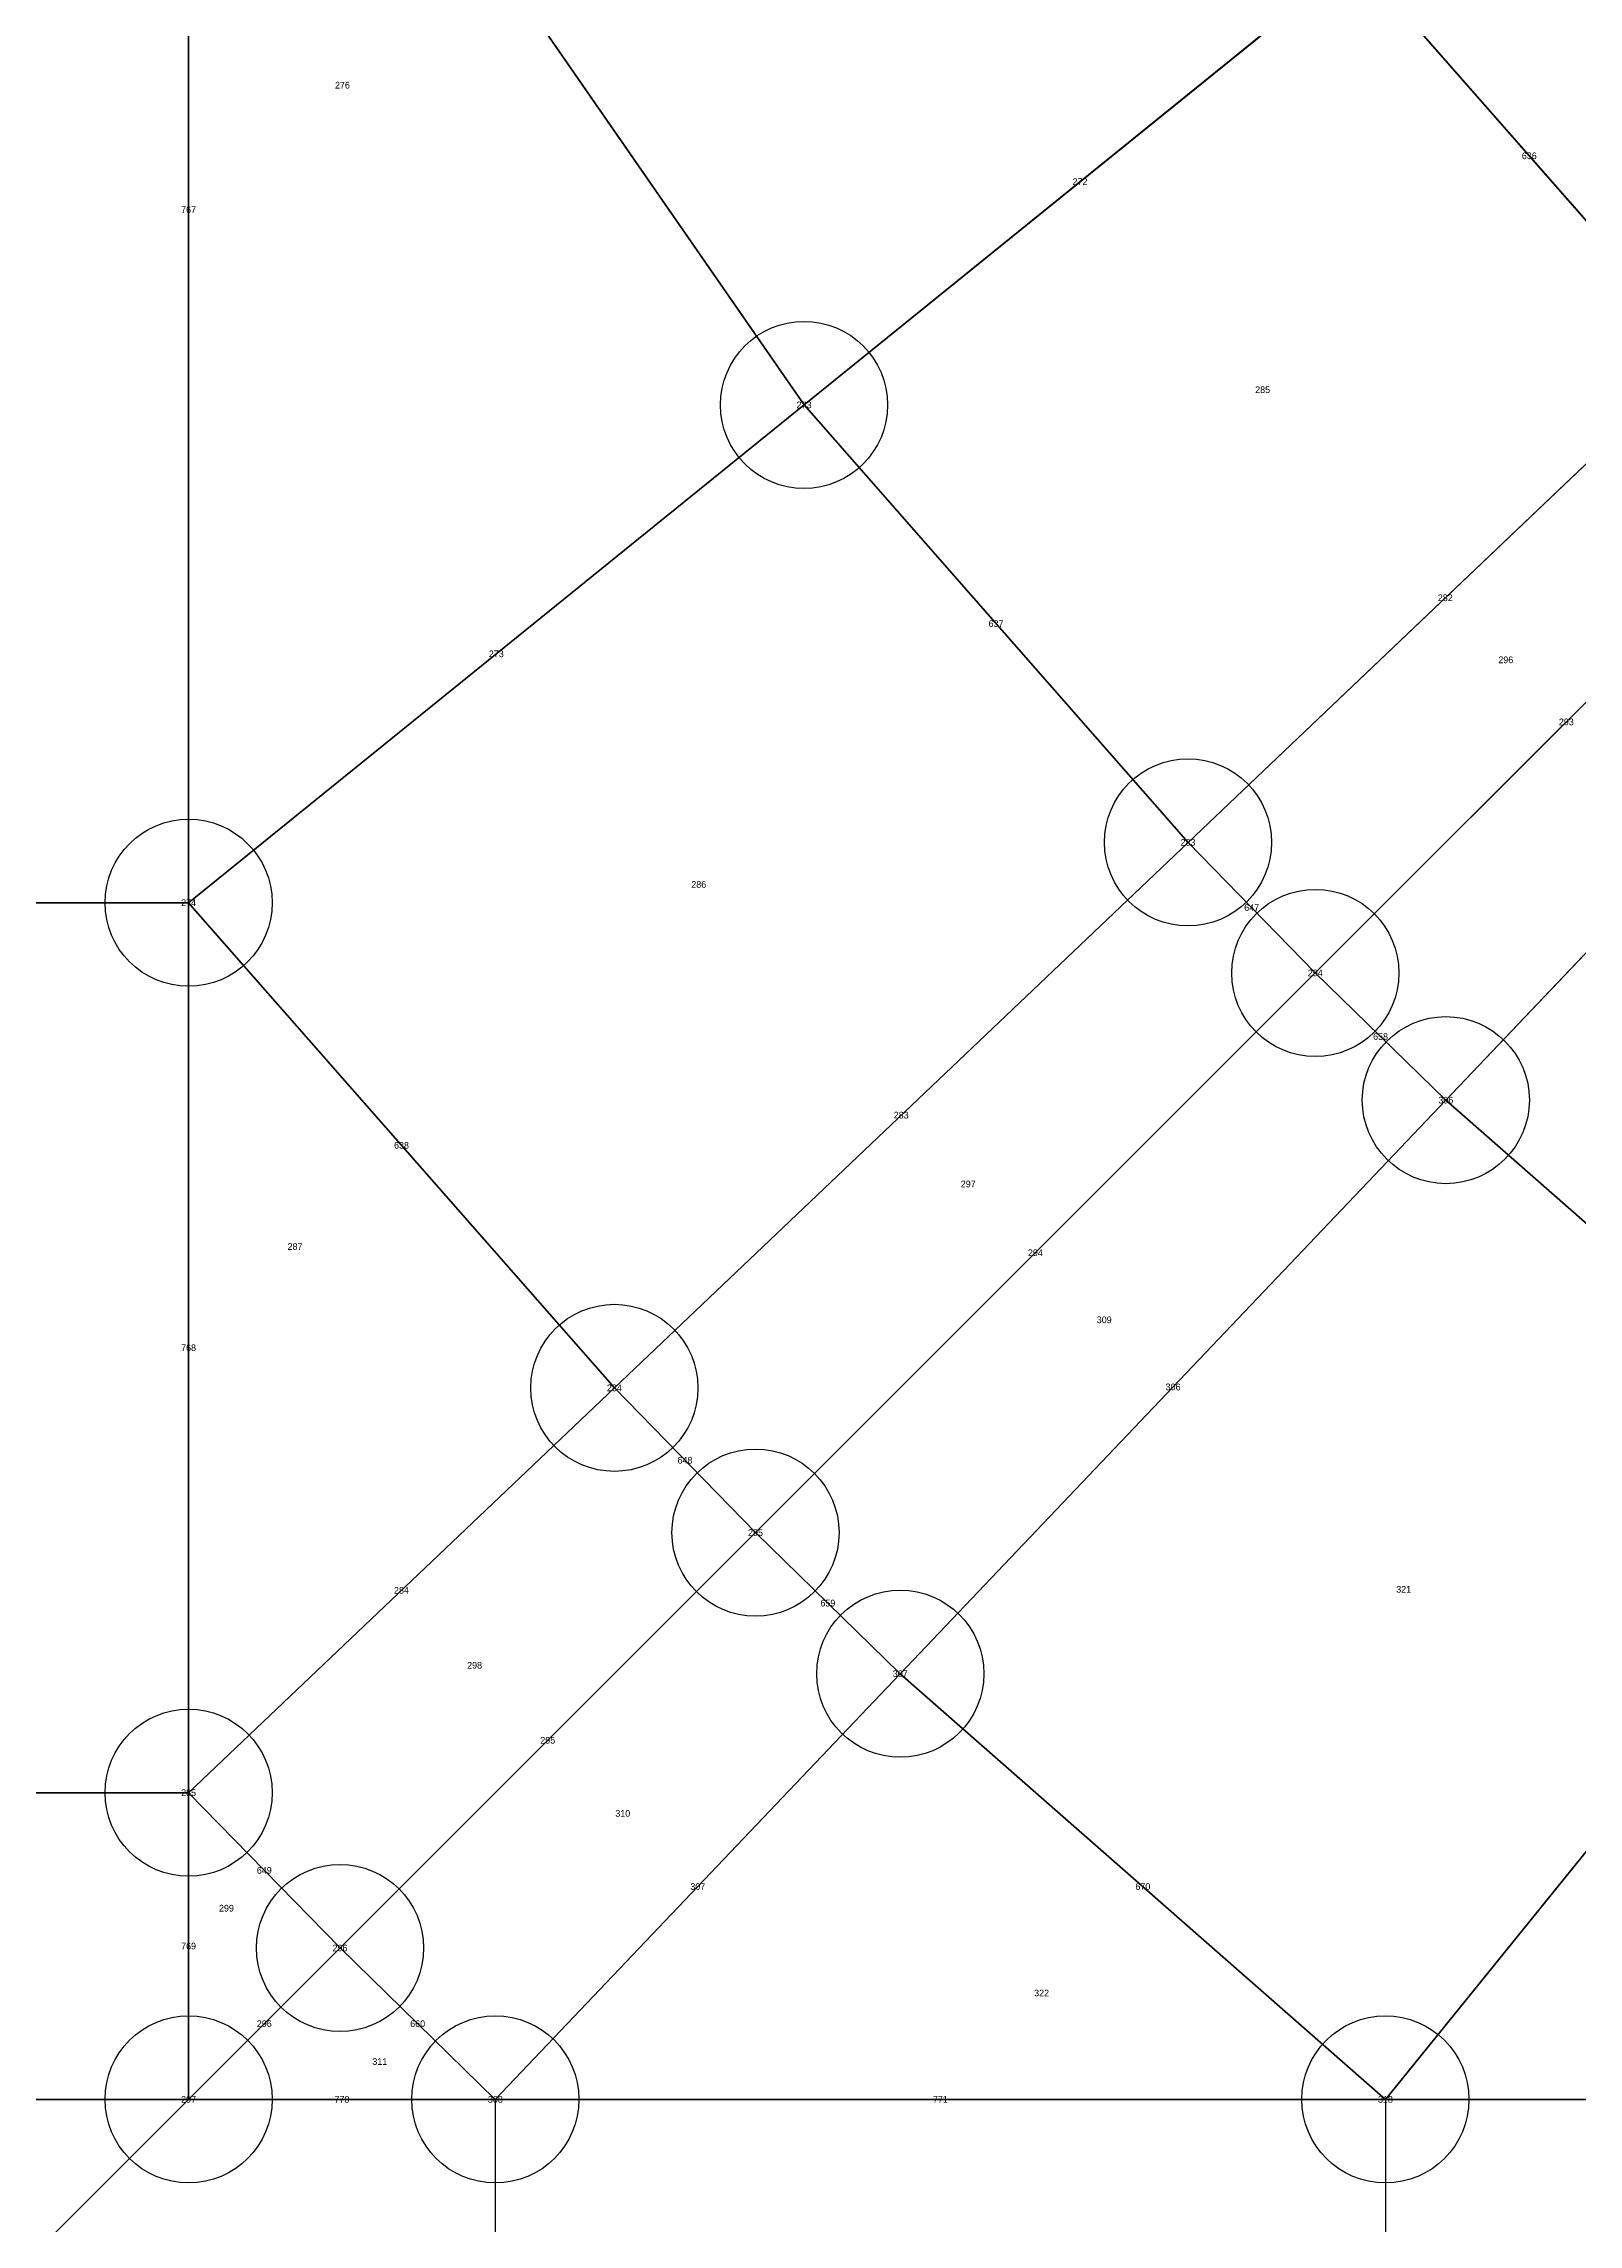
# Model space of a CAD drawing. Extents: x -2.75 to 2.75, y -2.5 to 2.5.
# Drawn here: x -1.918 to -1.459, y -1.912 to -1.26 of the extents above; entities that cross this region are included whole.
import ezdxf
from ezdxf.enums import TextEntityAlignment as Align

# ---------------------------------------------------------------- set-up
doc = ezdxf.new("R2010")
doc.units = 0
doc.header["$MEASUREMENT"] = 0
doc.header["$PDMODE"] = 33
doc.header["$PDSIZE"] = 0.05
for name, color, linetype in [('BRANCHE ESTERNO', 1, 'Continuous'), ('BRANCHE INTERNO', 7, 'Continuous'), ('BRANCHES-Index', 7, 'Continuous'), ('Faces', 7, 'Continuous'), ('Faces-Index', 7, 'Continuous'), ('NODI-Index', 7, 'Continuous'), ('NODO INTRADOSSO INTERNO', 7, 'Continuous')]:
    doc.layers.add(name, color=color, linetype=linetype)

msp = doc.modelspace()

# ---------------------------------------------------------------- linework, layer by layer
at = {"layer": 'BRANCHE ESTERNO'}
for p, q in [((-1.875, -1.875, 0), (-2.375, -2.375, -10)), ((-1.78323, -1.875, 0.57941), (-1.78323, -2.475, -2.42059)), ((-1.51691, -1.875, 1.1021), (-1.51691, -2.475, -1.8979))]:
    msp.add_line(p, q, dxfattribs=at)
at = {"layer": 'BRANCHE INTERNO'}
for p, q in [((-1.875, -1.1021, 1.51691), (-1.69086, -1.36793, 1.51691)), ((-1.875, -1.1021, 1.51691), (-1.875, -1.51691, 1.1021)), ((-1.52571, -1.23432, 1.78323), (-1.69086, -1.36793, 1.51691)), ((-1.52571, -1.23432, 1.78323), (-1.42205, -1.35245, 1.78323)), ((-1.42205, -1.35245, 1.78323), (-1.57598, -1.49884, 1.51691)), ((-1.69086, -1.36793, 1.51691), (-1.875, -1.51691, 1.1021)), ((-1.69086, -1.36793, 1.51691), (-1.57598, -1.49884, 1.51691)), ((-1.38768, -1.38768, 1.78323), (-1.5379, -1.5379, 1.51691)), ((-1.35245, -1.42205, 1.78323), (-1.49884, -1.57598, 1.51691)), ((-1.57598, -1.49884, 1.51691), (-1.74761, -1.66208, 1.1021)), ((-1.57598, -1.49884, 1.51691), (-1.5379, -1.5379, 1.51691)), ((-1.875, -1.51691, 1.1021), (-2.125, -1.51691, 1.1021)), ((-1.875, -1.51691, 1.1021), (-1.74761, -1.66208, 1.1021)), ((-1.875, -1.51691, 1.1021), (-1.875, -1.78323, 0.57941)), ((-1.5379, -1.5379, 1.51691), (-1.70538, -1.70538, 1.1021)), ((-1.5379, -1.5379, 1.51691), (-1.49884, -1.57598, 1.51691)), ((-1.49884, -1.57598, 1.51691), (-1.66208, -1.74761, 1.1021)), ((-1.49884, -1.57598, 1.51691), (-1.36793, -1.69086, 1.51691)), ((-1.74761, -1.66208, 1.1021), (-1.875, -1.78323, 0.57941)), ((-1.74761, -1.66208, 1.1021), (-1.70538, -1.70538, 1.1021)), ((-1.36793, -1.69086, 1.51691), (-1.51691, -1.875, 1.1021)), ((-1.70538, -1.70538, 1.1021), (-1.82969, -1.82969, 0.57941)), ((-1.70538, -1.70538, 1.1021), (-1.66208, -1.74761, 1.1021)), ((-1.66208, -1.74761, 1.1021), (-1.78323, -1.875, 0.57941)), ((-1.66208, -1.74761, 1.1021), (-1.51691, -1.875, 1.1021)), ((-1.875, -1.78323, 0.57941), (-2.125, -1.78323, 0.57941)), ((-1.875, -1.78323, 0.57941), (-1.82969, -1.82969, 0.57941)), ((-1.875, -1.78323, 0.57941), (-1.875, -1.875, 0)), ((-1.82969, -1.82969, 0.57941), (-1.875, -1.875, 0)), ((-1.82969, -1.82969, 0.57941), (-1.78323, -1.875, 0.57941)), ((-1.875, -1.875, 0), (-2.125, -1.875, 0)), ((-1.875, -1.875, 0), (-1.78323, -1.875, 0.57941)), ((-1.78323, -1.875, 0.57941), (-1.51691, -1.875, 1.1021)), ((-1.51691, -1.875, 1.1021), (-1.1021, -1.875, 1.51691))]:
    msp.add_line(p, q, dxfattribs=at)
at = {"layer": 'Faces'}
for points in [[(-1.69186, -0.99445, 1.78323), (-1.52571, -1.23432, 1.78323), (-1.69086, -1.36793, 1.51691), (-1.875, -1.1021, 1.51691)], [(-1.875, -1.1021, 1.51691), (-2.125, -1.1021, 1.51691), (-2.125, -1.51691, 1.1021), (-1.875, -1.51691, 1.1021)], [(-1.875, -1.1021, 1.51691), (-1.69086, -1.36793, 1.51691), (-1.875, -1.51691, 1.1021), (-1.875, -1.1021, 1.51691)], [(-1.4577, -1.1793, 1.875), (-1.35866, -1.29216, 1.875), (-1.42205, -1.35245, 1.78323), (-1.52571, -1.23432, 1.78323)], [(-1.52571, -1.23432, 1.78323), (-1.42205, -1.35245, 1.78323), (-1.57598, -1.49884, 1.51691), (-1.69086, -1.36793, 1.51691)], [(-1.42205, -1.35245, 1.78323), (-1.38768, -1.38768, 1.78323), (-1.5379, -1.5379, 1.51691), (-1.57598, -1.49884, 1.51691)], [(-1.69086, -1.36793, 1.51691), (-1.57598, -1.49884, 1.51691), (-1.74761, -1.66208, 1.1021), (-1.875, -1.51691, 1.1021)], [(-1.38768, -1.38768, 1.78323), (-1.35245, -1.42205, 1.78323), (-1.49884, -1.57598, 1.51691), (-1.5379, -1.5379, 1.51691)], [(-1.35245, -1.42205, 1.78323), (-1.23432, -1.52571, 1.78323), (-1.36793, -1.69086, 1.51691), (-1.49884, -1.57598, 1.51691)], [(-1.57598, -1.49884, 1.51691), (-1.5379, -1.5379, 1.51691), (-1.70538, -1.70538, 1.1021), (-1.74761, -1.66208, 1.1021)], [(-1.875, -1.51691, 1.1021), (-2.125, -1.51691, 1.1021), (-2.125, -1.78323, 0.57941), (-1.875, -1.78323, 0.57941)], [(-1.875, -1.51691, 1.1021), (-1.74761, -1.66208, 1.1021), (-1.875, -1.78323, 0.57941), (-1.875, -1.51691, 1.1021)], [(-1.5379, -1.5379, 1.51691), (-1.49884, -1.57598, 1.51691), (-1.66208, -1.74761, 1.1021), (-1.70538, -1.70538, 1.1021)], [(-1.49884, -1.57598, 1.51691), (-1.36793, -1.69086, 1.51691), (-1.51691, -1.875, 1.1021), (-1.66208, -1.74761, 1.1021)], [(-1.74761, -1.66208, 1.1021), (-1.70538, -1.70538, 1.1021), (-1.82969, -1.82969, 0.57941), (-1.875, -1.78323, 0.57941)], [(-1.36793, -1.69086, 1.51691), (-1.1021, -1.875, 1.51691), (-1.1021, -1.875, 1.51691), (-1.51691, -1.875, 1.1021)], [(-1.70538, -1.70538, 1.1021), (-1.66208, -1.74761, 1.1021), (-1.78323, -1.875, 0.57941), (-1.82969, -1.82969, 0.57941)], [(-1.66208, -1.74761, 1.1021), (-1.51691, -1.875, 1.1021), (-1.51691, -1.875, 1.1021), (-1.78323, -1.875, 0.57941)], [(-1.875, -1.78323, 0.57941), (-2.125, -1.78323, 0.57941), (-2.125, -1.875, 0), (-1.875, -1.875, 0)], [(-1.875, -1.78323, 0.57941), (-1.82969, -1.82969, 0.57941), (-1.875, -1.875, 0), (-1.875, -1.78323, 0.57941)], [(-1.82969, -1.82969, 0.57941), (-1.78323, -1.875, 0.57941), (-1.78323, -1.875, 0.57941), (-1.875, -1.875, 0)]]:
    msp.add_3dface(points, dxfattribs=at)
at = {"layer": 'NODO INTRADOSSO INTERNO'}
for p in [(-1.69086, -1.36793, 1.51691), (-1.57598, -1.49884, 1.51691), (-1.875, -1.51691, 1.1021), (-1.5379, -1.5379, 1.51691), (-1.49884, -1.57598, 1.51691), (-1.74761, -1.66208, 1.1021), (-1.70538, -1.70538, 1.1021), (-1.66208, -1.74761, 1.1021), (-1.875, -1.78323, 0.57941), (-1.82969, -1.82969, 0.57941), (-1.875, -1.875, 0), (-1.78323, -1.875, 0.57941), (-1.51691, -1.875, 1.1021)]:
    msp.add_point(p, dxfattribs=at)

# ---------------------------------------------------------------- texts
at = {"layer": 'BRANCHES-Index'}
for s, p in [('636', (-1.47388, -1.29339, 1.78323)), ('272', (-1.60828, -1.30113, 1.65007)), ('767', (-1.875, -1.3095, 1.3095)), ('282', (-1.49901, -1.42565, 1.65007)), ('637', (-1.63342, -1.43339, 1.51691)), ('273', (-1.78293, -1.44242, 1.3095)), ('293', (-1.46279, -1.46279, 1.65007)), ('647', (-1.55694, -1.51837, 1.51691)), ('658', (-1.51837, -1.55694, 1.51691)), ('283', (-1.66179, -1.58046, 1.3095)), ('638', (-1.8113, -1.58949, 1.1021)), ('294', (-1.62164, -1.62164, 1.3095)), ('768', (-1.875, -1.65007, 0.84075)), ('306', (-1.58046, -1.66179, 1.3095)), ('648', (-1.72649, -1.68373, 1.1021)), ('284', (-1.8113, -1.72265, 0.84075)), ('659', (-1.68373, -1.72649, 1.1021)), ('295', (-1.76753, -1.76753, 0.84075)), ('649', (-1.85235, -1.80646, 0.57941)), ('307', (-1.72265, -1.8113, 0.84075)), ('670', (-1.58949, -1.8113, 1.1021)), ('769', (-1.875, -1.82912, 0.2897)), ('296', (-1.85235, -1.85235, 0.2897)), ('660', (-1.80646, -1.85235, 0.57941)), ('770', (-1.82912, -1.875, 0.2897)), ('771', (-1.65007, -1.875, 0.84075))]:
    msp.add_text(s, height=0.002, dxfattribs=at).set_placement(p, align=Align.MIDDLE_CENTER)
at = {"layer": 'Faces-Index'}
for s, p in [('276', (-1.82896, -1.27226, 1.4132)), ('285', (-1.55365, -1.36339, 1.65007)), ('296', (-1.4809, -1.44422, 1.65007)), ('286', (-1.72236, -1.51144, 1.3095)), ('297', (-1.64172, -1.60105, 1.3095)), ('287', (-1.84315, -1.61978, 0.97142)), ('309', (-1.60105, -1.64172, 1.3095)), ('321', (-1.51144, -1.72236, 1.3095)), ('298', (-1.78942, -1.74509, 0.84075)), ('310', (-1.74509, -1.78942, 0.84075)), ('299', (-1.86367, -1.81779, 0.43456)), ('322', (-1.61978, -1.84315, 0.97142)), ('311', (-1.81779, -1.86367, 0.43456))]:
    msp.add_text(s, height=0.002, dxfattribs=at).set_placement(p, align=Align.MIDDLE_CENTER)
at = {"layer": 'NODI-Index'}
for s, p in [('273', (-1.69086, -1.36793, 1.51691)), ('283', (-1.57598, -1.49884, 1.51691)), ('274', (-1.875, -1.51691, 1.1021)), ('294', (-1.5379, -1.5379, 1.51691)), ('306', (-1.49884, -1.57598, 1.51691)), ('284', (-1.74761, -1.66208, 1.1021)), ('295', (-1.70538, -1.70538, 1.1021)), ('307', (-1.66208, -1.74761, 1.1021)), ('285', (-1.875, -1.78323, 0.57941)), ('296', (-1.82969, -1.82969, 0.57941)), ('297', (-1.875, -1.875, 0)), ('308', (-1.78323, -1.875, 0.57941)), ('318', (-1.51691, -1.875, 1.1021))]:
    msp.add_text(s, height=0.002, dxfattribs=at).set_placement(p, align=Align.MIDDLE_CENTER)

doc.saveas('drawing.dxf')
